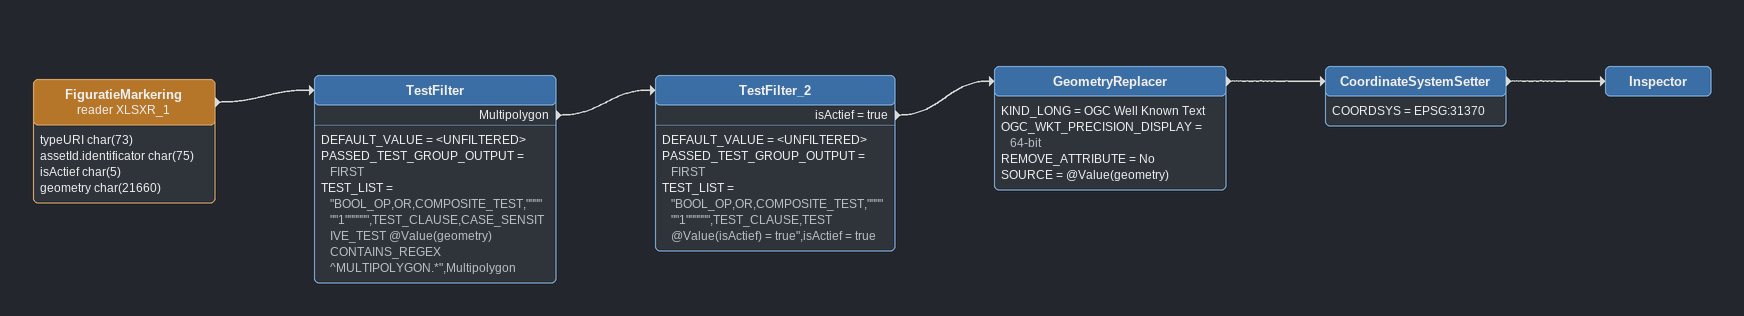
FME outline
FiguratieMarkering (reader XLSXR_1)
    attributes: typeURI char(73), assetId.identificator char(75), isActief char(5), geometry char(21660)
    -> TestFilter
TestFilter
    DEFAULT_VALUE = <UNFILTERED>
    PASSED_TEST_GROUP_OUTPUT = FIRST
    TEST_LIST = "BOOL_OP,OR,COMPOSITE_TEST,""""""1"""""",TEST_CLAUSE,CASE_SENSITIVE_TEST @Value(geometry) CONTAINS_REGEX ^MULTIPOLYGON.*",Multipolygon
    Multipolygon -> TestFilter_2
TestFilter_2
    DEFAULT_VALUE = <UNFILTERED>
    PASSED_TEST_GROUP_OUTPUT = FIRST
    TEST_LIST = "BOOL_OP,OR,COMPOSITE_TEST,""""""1"""""",TEST_CLAUSE,TEST @Value(isActief) = true",isActief = true
    isActief = true -> GeometryReplacer
GeometryReplacer
    KIND_LONG = OGC Well Known Text
    OGC_WKT_PRECISION_DISPLAY = 64-bit
    REMOVE_ATTRIBUTE = No
    SOURCE = @Value(geometry)
    -> CoordinateSystemSetter
CoordinateSystemSetter
    COORDSYS = EPSG:31370
    -> Inspector
Inspector
